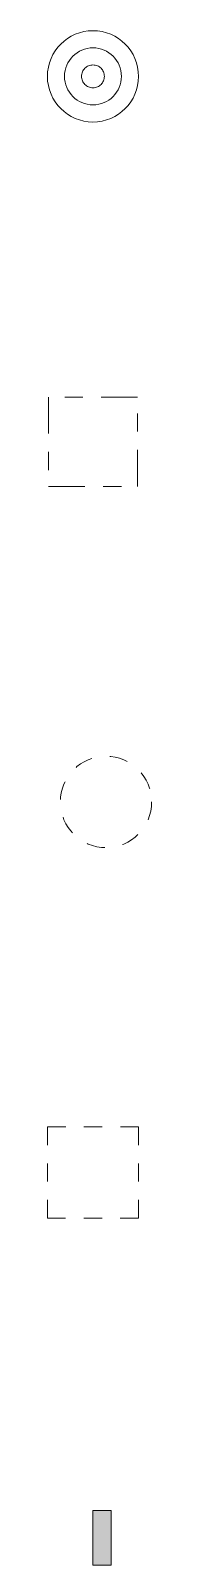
# Model space of a CAD drawing. Header units: metres. Extents: x 3068 to 3311, y 1718 to 1911.
# Drawn here: x 3205.8 to 3206.37, y 1790.72 to 1799.12 of the extents above; entities that cross this region are included whole.
import ezdxf

# ---------------------------------------------------------------- set-up
doc = ezdxf.new("R2010")
doc.units = ezdxf.units.M
for name, pattern in [('Socle_Axe', [0.35, 0.2, -0.05, 0.05, -0.05]), ('Socle_Continu', [2.5, 2.5, 0]), ('Socle_Discontinu', [0.075, 0.05, -0.025])]:
    doc.linetypes.add(name, pattern=pattern)
doc.layers.add('TRANS_SCT', color=242, linetype='Socle_Continu', lineweight=13)
doc.styles.get("Standard").update_dxf_attribs({"font": 'arial.ttf'})

# ---------------------------------------------------------------- blocks, each defined once
blk = doc.blocks.new('QP_1085')
at = {"layer": 'TRANS_SCT', "linetype": 'Socle_Continu'}
blk.add_hatch(color=256, dxfattribs=at).paths.add_polyline_path([(0.1001, 0.15), (0.0999, -0.15), (-0.0001, -0.15), (0.0001, 0.15)])
at = {"layer": 'TRANS_SCT', "linetype": 'Socle_Continu', "flags": 128}
blk.add_lwpolyline([(0.0999, -0.15), (-0.0001, -0.15), (0.0001, 0.15), (0.1001, 0.15)], close=True, dxfattribs=at)
at = {"layer": 'TRANS_SCT', "linetype": 'Socle_Continu', "flags": 9}
for tag, p in [('ID', (0.753, 0.1436)), ('NATURE', (0.753, -0.1777)), ('FAMILLE', (0.753, -0.499)), ('CALQUE', (0.753, -0.8202))]:
    blk.add_attdef(tag, p, '', height=0.2, dxfattribs=at)
blk = doc.blocks.new('QP_1081')
at = {"layer": 'TRANS_SCT', "linetype": 'Socle_Continu'}
for radius in [0.25, 0.1562, 0.0625]:
    blk.add_circle((0, 0), radius, dxfattribs=at)
at = {"layer": 'TRANS_SCT', "linetype": 'Socle_Continu', "flags": 9}
for tag, p in [('ID', (0.8902, 0.0447)), ('NATURE', (0.8902, -0.2766)), ('FAMILLE', (0.8902, -0.5978)), ('CALQUE', (0.8902, -0.9191))]:
    blk.add_attdef(tag, p, '', height=0.2, dxfattribs=at)
blk = doc.blocks.new('QP_1082')
at = {"layer": 'TRANS_SCT', "linetype": 'Socle_Axe'}
blk.add_lwpolyline([(0, 0), (0.4892, 0), (0.4892, 0.4892), (0, 0.4892)], close=True, dxfattribs=at)
at = {"layer": 'TRANS_SCT', "linetype": 'Socle_Axe', "flags": 9}
for tag, p in [('ID', (1.0595, 0.3137)), ('NATURE', (1.0595, -0.0076)), ('FAMILLE', (1.0595, -0.3288)), ('CALQUE', (1.0595, -0.6501))]:
    blk.add_attdef(tag, p, '', height=0.2, dxfattribs=at)
blk = doc.blocks.new('QP_1083')
at = {"layer": 'TRANS_SCT', "linetype": 'Socle_Discontinu'}
blk.add_circle((0, 0), 0.2503, dxfattribs=at)
at = {"layer": 'TRANS_SCT', "linetype": 'Socle_Discontinu', "flags": 9}
for tag, p in [('ID', (0.8348, 0.0816)), ('NATURE', (0.8348, -0.2397)), ('FAMILLE', (0.8348, -0.561)), ('CALQUE', (0.8348, -0.8823))]:
    blk.add_attdef(tag, p, '', height=0.2, dxfattribs=at)
blk = doc.blocks.new('QP_1084')
at = {"layer": 'TRANS_SCT', "linetype": 'Socle_Discontinu'}
blk.add_lwpolyline([(0, 0), (0.5006, 0), (0.5006, 0.5), (0, 0.5)], close=True, dxfattribs=at)
at = {"layer": 'TRANS_SCT', "linetype": 'Socle_Discontinu', "flags": 9}
for tag, p in [('ID', (0.9645, 0.3693)), ('NATURE', (0.9645, 0.048)), ('FAMILLE', (0.9645, -0.2733)), ('CALQUE', (0.9645, -0.5946))]:
    blk.add_attdef(tag, p, '', height=0.2, dxfattribs=at)

msp = doc.modelspace()

# ---------------------------------------------------------------- block references
at = {"layer": 'TRANS_SCT', "linetype": 'Socle_Continu'}
for name, p in [('QP_1081', (3206.0492, 1798.8657)), ('QP_1082', (3205.805, 1796.6209)), ('QP_1083', (3206.1207, 1794.8943)), ('QP_1084', (3205.7989, 1792.6157)), ('QP_1085', (3206.0492, 1790.8657))]:
    msp.add_blockref(name, p, dxfattribs=at)

doc.saveas('drawing.dxf')
